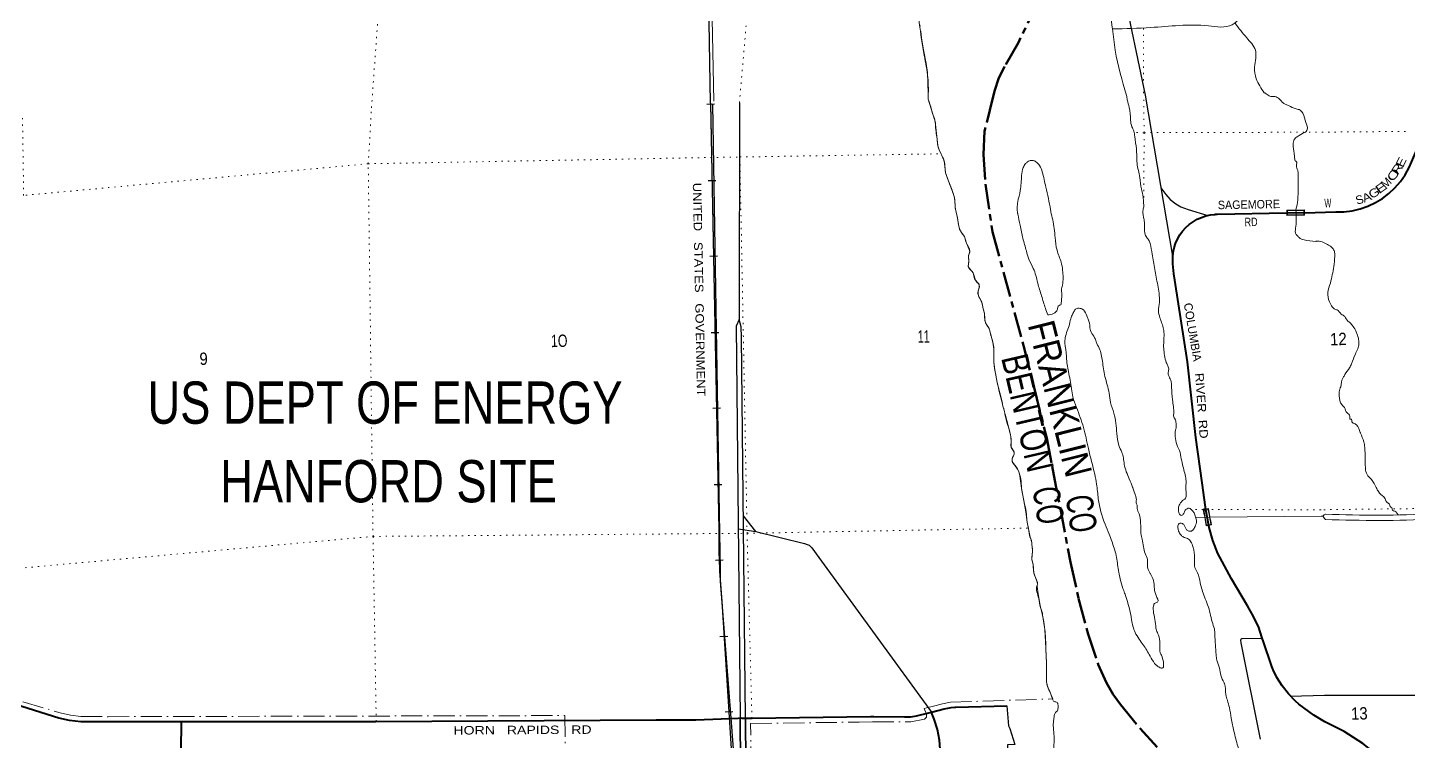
# Model space of a CAD drawing. Header units: feet. Extents: x 245918 to 509309, y -547785 to -360805.
# Drawn here: x 424774 to 444370, y -417047 to -406915 of the extents above; entities that cross this region are included whole.
import ezdxf
from ezdxf.enums import TextEntityAlignment as Align

# ---------------------------------------------------------------- set-up
doc = ezdxf.new("R2010")
doc.units = ezdxf.units.FT
doc.header["$LTSCALE"] = 60
doc.header["$PDMODE"] = 32
doc.header["$PDSIZE"] = 30
for name, pattern in [('DOT_DASHED', [7.7, 5, -1.2, 0.3, -1.2]), ('DOTTED', [1.5, 0.3, -1.2]), ('LONG_DASH_SHORT_DASH', [9.9, 6, -1.2, 1.5, -1.2])]:
    doc.linetypes.add(name, pattern=pattern)
for name, color, linetype, lineweight in [('11', 7, 'LONG_DASH_SHORT_DASH', 60), ('26', 7, 'Continuous', 40), ('27', 7, 'Continuous', 13), ('29', 7, 'Continuous', 25), ('34', 7, 'Continuous', 25), ('39', 7, 'Continuous', 13), ('44', 7, 'DOT_DASHED', 13), ('61', 7, 'Continuous', 13), ('7', 7, 'DOTTED', 13)]:
    doc.layers.add(name, color=color, linetype=linetype, lineweight=lineweight)
doc.layers.add('12', color=7, linetype='Continuous')

msp = doc.modelspace()

# ---------------------------------------------------------------- linework, layer by layer
at = {"layer": '11'}
for points in [[(439123.28, -406526.88), (438835.38, -407126.3), (438639.09, -407465.94), (438552.66, -407644.1), (438502.38, -407801.01), (438472.71, -407913.19)], [(438472.71, -407913.19), (438355.65, -408383.64), (438340.9, -408714.04), (438366.86, -409135.28), (438468.08, -409812.1), (438907.99, -411428.15), (439238.39, -412740.71), (439314.28, -413140.84), (439575, -414505.43), (439689.14, -415020.62), (439824.58, -415523.06), (439969.47, -415954.05), (440083.59, -416217.75), (440181.21, -416380.92), (440284.18, -416525.93), (440561.66, -416865.66), (441038.51, -417388.46)]]:
    msp.add_lwpolyline(points, dxfattribs=at)
at = {"layer": '26'}
for q in [(441492.76, -413730.76), (441541.22, -414003.75)]:
    msp.add_line((441542.9, -414009.72), q, dxfattribs=at)
for points in [[(443046.65, -409538.72), (443338.3, -409532.05), (443455.24, -409529.49), (443571.26, -409514.73), (443685.11, -409487.92), (443795.53, -409449.36), (443901.32, -409399.47), (444001.31, -409338.79), (444094.41, -409267.99), (444179.61, -409187.85), (444255.95, -409099.24), (444322.62, -409003.14), (444378.88, -408900.6), (444412.14, -408824.54), (444677.19, -408211.98), (444715.1, -408134.64), (444760.89, -408061.68), (444814.05, -407993.91), (444874.01, -407932.07), (444940.1, -407876.84), (445011.6, -407828.82), (445085.7, -407789.47)], [(441621.7, -409566.55), (441627.85, -409565.87), (441659.97, -409564.82), (442641.54, -409546.35), (443046.65, -409538.72)], [(441492.76, -413730.76), (441491.41, -413721.53), (441441.19, -413378.48), (441352.98, -412731.32), (441233.47, -411659.13), (441055.72, -410499.45), (441040.94, -410409.92), (441028.93, -410265.9), (441026.84, -410240.9), (441026.7, -410215.9), (441026.47, -410174), (441033.09, -410107.43), (441046.63, -410041.93), (441066.95, -409978.19), (441093.81, -409916.93), (441126.94, -409858.81), (441165.95, -409804.47), (441210.44, -409754.51), (441259.9, -409709.47), (441313.8, -409669.85), (441371.54, -409636.08), (441432.5, -409608.53), (441496, -409587.51), (441561.36, -409573.23), (441621.7, -409566.55)], [(434909.45, -416719.12), (434860.45, -416721.02), (434255.61, -416744.45), (433696.4, -416747.63), (429714.36, -416770.29), (425629.98, -416770.45), (425527.33, -416767.82), (425370.34, -416750.17), (425216.05, -416716.21), (424603.73, -416525.94), (419355.41, -414935.37), (411447.04, -412535.37)], [(443185.9, -416768.72), (443028.25, -416674.46), (442813.07, -416518.22), (442768.12, -416478.15), (442667.82, -416374.41), (442578.92, -416260.76), (442502.38, -416138.44), (442451.26, -416033.79), (442439.06, -416008.81), (442430.68, -415983.79), (442308.64, -415619.51), (442300.26, -415594.52), (442291.95, -415569.51), (442245.09, -415429.81), (442173.49, -415273.02), (442085.89, -415124.57), (441858.58, -414738.72), (441692.76, -414430.12), (441667.89, -414378.14), (441594.75, -414194.26), (441542.9, -414009.72)], [(437602.2, -416632.93), (437782.82, -416587.03), (437832.18, -416573.68), (437882.66, -416565.57), (437933.72, -416562.77), (437948.77, -416562.97), (438673.34, -416540.56)], [(426955.51, -416770.4), (426921.96, -419628.95)], [(434909.45, -416719.12), (434910.45, -416719.11), (434960.43, -416718.42)], [(434960.43, -416718.42), (435008.55, -416717.75), (435033.55, -416717.41), (435058.55, -416716.63), (436735.26, -416693.58), (436744.82, -416693.45), (436785.26, -416693.95), (437219.39, -416699.28), (437304.3, -416696.88), (437388.49, -416685.62), (437428.84, -416676.99), (437528.62, -416651.63), (437602.2, -416632.93)], [(437789.87, -419330.84), (437789.59, -419321.68), (437725.34, -417202.79), (437724.63, -417155.96), (437713.79, -417031.78), (437685.48, -416880.07), (437641.48, -416732.16), (437613.07, -416660.38), (437602.2, -416632.93)], [(449632.48, -424386.79), (449359.18, -424040.61), (444299.18, -417631.26), (444204.35, -417510.24), (444051.04, -417346.64), (443881.46, -417199.96), (443722.31, -417076.62), (443460.6, -416907.71), (443185.9, -416768.72)]]:
    msp.add_lwpolyline(points, dxfattribs=at)
at = {"layer": '26', "lineweight": 35}
for points in [[(441621.7, -409566.55), (441621.7, -409565.54), (441659.97, -409564.82)], [(434898.22, -417940.84), (434885.71, -416746.43), (434885.62, -416720.04)], [(434973.24, -417942.43), (434972.97, -417916.93), (434960.69, -416743.82), (434960.43, -416718.42)]]:
    msp.add_lwpolyline(points, dxfattribs=at)
at = {"layer": '29'}
for p, q in [((440633.31, -407871.91), (441023.11, -410157.1)), ((434876.56, -407981.46), (434871.81, -411058.94)), ((442692.43, -416405.87), (443178.58, -416389.08))]:
    msp.add_line(p, q, dxfattribs=at)
for points in [[(440316.07, -406356.38), (440633.31, -407871.91)], [(440857.78, -409187.85), (440928.03, -409282.95), (440989.7, -409354.93), (441068.25, -409418.42), (441141.31, -409457.78), (441244.09, -409498.91), (441524.97, -409581.18)], [(434871.81, -411058.94), (434832.16, -411153), (434885.62, -416720.04)], [(434960.43, -416718.42), (434906.86, -411308.55), (434902.34, -411163.65), (434871.81, -411058.94)], [(434859.79, -414030.17), (435108.26, -414066.9), (434931.97, -413843.9)], [(435108.26, -414066.9), (435799.15, -414238.63), (435837.69, -414251.48), (435863.68, -414263.75), (435904.51, -414300.34), (436002.5, -414437.02), (437602.2, -416632.93)], [(442298.11, -415588.12), (442004.04, -415591.96), (441993.31, -415598.72), (441984.91, -415608.59), (441990.37, -415646.36), (442266.19, -417017.87)], [(443178.58, -416389.08), (445420.6, -416391.13)], [(438673.34, -416540.56), (438696.45, -416825.14), (438712.62, -416863.92), (438786.39, -417089.96), (438681.54, -417095.8), (438693.88, -417637.6), (437739.23, -417660.81)]]:
    msp.add_lwpolyline(points, dxfattribs=at)
at = {"layer": '34'}
for p, q in [((434412.53, -408000), (434523.12, -407997.83)), ((434431.21, -409085.63), (434541.8, -409083.46)), ((434454.84, -410157.58), (434565.43, -410155.42)), ((434473.52, -411243.22), (434584.11, -411241.05)), ((434497.15, -412315.17), (434607.74, -412313)), ((434515.83, -413400.8), (434626.42, -413398.63)), ((434534.71, -414473.11), (434645.29, -414470.31)), ((434600.28, -415558.97), (434710.66, -415551.88)), ((434671.61, -416628.81), (434782, -416621.72))]:
    msp.add_line(p, q, dxfattribs=at)
for points in [[(434465.46, -407986.2), (434256.34, -395313.65), (434235.43, -395123.39), (434180.62, -394860.39), (432074.25, -386318.52), (432024.03, -386177.34), (431902.05, -385856.79), (431683.34, -385373.77), (431538.78, -385105.61), (431367.56, -384844.35), (430981.07, -384289.98), (413996.88, -362633.26)], [(434466.92, -407989.21), (434585.63, -414042.6), (434586.45, -414266.14), (434586.69, -414369.35), (434589.29, -414471.97), (434593.66, -414574.6), (434599.21, -414677.82), (434604.84, -414751.92), (434625.72, -415062.62), (434798.19, -417747.75)], [(434492.76, -407999.61), (434595.27, -414096.92), (434603.28, -414588.46), (434601.79, -414771), (434756.32, -416716.05), (434880.88, -418402.07), (434917.66, -418807.56), (434920.57, -418941.99), (434927.07, -419373.32), (434960.62, -421644.33), (435019.9, -424691.79), (435032.23, -425389.94), (435058.94, -425556.64), (435138.83, -425840.1), (435213.51, -426025.24), (435277.17, -426085.91), (436199.18, -426616.67), (436272.85, -426679.43), (436376.31, -426778.53), (436435.3, -426919.41), (436460.54, -427019.9), (436492.14, -428057.18)]]:
    msp.add_lwpolyline(points, dxfattribs=at)
at = {"layer": '34', "lineweight": 13}
for points in [[(434512.91, -407958.68), (434257.44, -395313.58), (434236.52, -395123.22), (434181.69, -394860.15), (432075.3, -386318.2), (432025.06, -386176.96), (431903.07, -385856.37), (431684.33, -385373.28), (431539.73, -385105.05), (431368.47, -384843.73), (430981.95, -384289.33), (413997.75, -362632.58)], [(434466, -407997.85), (434584.54, -414042.61), (434585.36, -414266.14)], [(434603.75, -414751.99), (434624.63, -415062.69), (434797.1, -417747.82)]]:
    msp.add_lwpolyline(points, dxfattribs=at)
msp.add_arc((440483.68, -414286.15), 5898.35, 179.80558, 184.52978, dxfattribs=at)
at = {"layer": '39'}
for p, q in [((441555.16, -413863.87), (443129.74, -413852.55)), ((443129.74, -413852.55), (443159.16, -413852.51)), ((441348.19, -413867.09), (441555.16, -413863.87)), ((440821.97, -415999.6), (440822.22, -415998.74))]:
    msp.add_line(p, q, dxfattribs=at)
for points in [[(440371.24, -407879.58), (440209.28, -407236.57), (440170.13, -406932.76), (440109.16, -406523.15), (440039.22, -405935.41), (439970.63, -405672.16), (439951.03, -405215.78), (439921.07, -404739.55), (439858.16, -404091.61), (439841.7, -403460.92), (439904.08, -402258.04), (439915.52, -401372.49), (440027.98, -400527.32), (440095.83, -399897.23), (440259.15, -398850.9), (440357.95, -398150.18), (440512.91, -396962.27), (440549.54, -396330.15), (440625.27, -395383.49), (440662.99, -394509.52), (440685.76, -394066.46), (440760.59, -393251.97), (440778.46, -392638.25), (440769.3, -392390.9), (440798.59, -391182.17), (440808.13, -390424.85), (440868.5, -389706.74), (440832.27, -389579.15), (440886.62, -389345.89), (440941.78, -388798.13), (440991.82, -388304.54), (441031.47, -387911.28), (440994.33, -387849.8), (440947.51, -387810.52), (440997.91, -387581.33), (441036.47, -387364.36), (441086.64, -387121.15), (441157.48, -386793.46), (441158.32, -386601.16), (441245.98, -386076.89), (441254.54, -385866.43), (441329.98, -385694.9), (441420.33, -384848.1), (441402.88, -384157.34), (441433.81, -383722.15), (441422.36, -383151.47), (441435.46, -382478.63), (441407.99, -381782.39), (441447.38, -381510.54), (441353.69, -380943.24), (441292.36, -380269.23), (441255.18, -379721.01), (441139.18, -379624.8), (441113.05, -379501.04), (440975.22, -379541.4), (440745.98, -379272.81), (440519.27, -379036.23), (440374.81, -378918.46), (440317.81, -378991.52), (440270.85, -379064.42), (440181.32, -378869.61), (440243.54, -378506.02), (440307.96, -378032.22), (440512.57, -377540.05), (440479.73, -377496.54), (440518.24, -377397.74), (440452.9, -377330.73), (440392.52, -377441.91), (440341.31, -377500.85), (440311.54, -377521.38), (440292.42, -377457.6), (440252.76, -377486.3), (440223.69, -377548.89), (440252.71, -377362.12), (440306.43, -377090.8), (440390.05, -376322.23), (440531.51, -375652.85), (440759.97, -375388.64), (441156.33, -375203.74), (441342.16, -375032.38), (441480.55, -375026.06), (441559.45, -375184.99), (441675.09, -375259.17), (441824.97, -375098.43), (441919.47, -374744.31), (441983.3, -374114.28), (441982.11, -372950.52), (441986.92, -372756.14), (442087.55, -371803.01), (442101.76, -370963.48), (442035.41, -370471.84)], [(440174.82, -406933.29), (440712.91, -406914.56), (441531.97, -406890.87), (441869.6, -406874.27), (441959.81, -406787.62), (442020.11, -406620.12), (442073.51, -406562.11), (442233.74, -406496.19), (442655, -406192.77), (442978.79, -406024.4)], [(437399.15, -406622.5), (437498.87, -407311.89), (437550.19, -407623.51), (437555.54, -407930.66)], [(441912.55, -406852.35), (442075, -407059.18), (442198.31, -407233.39), (442188.24, -407473.93), (442211.09, -407641.81), (442323.28, -407839.48)], [(437555.54, -407930.66), (437600.9, -408076.73), (437625.05, -408158.39), (437655.52, -408251.93), (437659.06, -408312.04), (437684.47, -408522.08), (437696.75, -408610.05), (437747.93, -408729.16), (437786.62, -408830.52), (437794.53, -408904.55), (437802.33, -408974.58), (437839.12, -409080), (437910.18, -409270.84), (437930.17, -409346.59), (437936.73, -409446.74), (437936.94, -409454.77), (437971.1, -409614.42), (437992.61, -409750.33), (438043.24, -409847.37), (438068.12, -409878.85), (438090.15, -409956.55), (438145.81, -410093.59), (438127.29, -410154.26), (438131.34, -410234.41), (438125.2, -410308.81), (438170.85, -410367.85), (438185.24, -410381.54), (438226.4, -410500.89), (438261.56, -410542.14), (438271.89, -410553.92), (438280.88, -410591.82), (438260.97, -410676.58), (438261.33, -410690.62), (438268.1, -410720.55), (438314.61, -410813.69), (438348.32, -410955.3), (438354.74, -410971.19)], [(440370.94, -407877.47), (440380.12, -407940.93), (440406.94, -408048.6), (440427.57, -408228.67), (440446.06, -408324.51), (440473.66, -408384.01), (440485.62, -408459.96), (440510.21, -408637.92), (440519.38, -408840.34), (440558.67, -409044.02), (440580.8, -409203.98), (440605.91, -409323.73), (440611.71, -409393.81), (440613.34, -409457.97), (440602.85, -409518.43), (440606.43, -409580.54), (440608.79, -409594.53), (440620.46, -409658.44), (440625.06, -409760.66), (440656.6, -409896.3), (440683.48, -409927.74), (440704.91, -409981.37), (440732.75, -410129.15), (440770.38, -410346.91), (440812.19, -410570.58), (440831.09, -410682.47), (440836.56, -410818.77), (440823.43, -410933.46), (440844.02, -411033.27), (440894.32, -411196.53), (440901.97, -411260.55), (440902.12, -411266.56), (440897.31, -411471.34), (440909.78, -411567.33), (440934.44, -411669.04), (440957.71, -411716.61), (440969.12, -411770.5), (440960.37, -411820.88), (440965.1, -411848.85), (440999.01, -411920.23), (441009.63, -412022.29), (441022.09, -412196.53), (441039.23, -412396.75), (441044.66, -412452.79), (441057.11, -412468.53), (441072.82, -412534.34), (441068.9, -412616.71), (441065.24, -412630.84), (441061.53, -412721.22), (441084.38, -412831), (441129.45, -412946.25), (441152.56, -413066.05), (441201.77, -413265.46), (441213.99, -413351.43), (441213.19, -413477.85), (441215.59, -413572.09), (441208.18, -413596.35), (441180.63, -413617.1), (441124.07, -413680.72), (441107.4, -413735.31), (441107.65, -413745.34), (441108.67, -413785.43), (441123.67, -413823.18), (441152.21, -413840.53), (441181.57, -413811.7), (441202.45, -413765.03), (441228, -413744.32), (441257.92, -413737.56), (441282.34, -413750.99), (441313.22, -413782.32), (441338.51, -413829.84), (441347.45, -413865.73), (441362.96, -413923.53), (441342.74, -413996.27), (441329.42, -414024.68), (441290.24, -414061.78), (441244.03, -414058.93), (441225.73, -414049.35), (441221.56, -414043.44), (441181.59, -413970.2), (441163.13, -413954.61), (441126.89, -413949.5), (441107.2, -413964.03), (441109.7, -414062.29), (441139.15, -414115.72), (441178.06, -414146.85), (441218.56, -414161.89), (441273.67, -414198.63), (441305.47, -414266.05), (441325.1, -414327.75), (441334.94, -414477.98), (441335.3, -414492.02), (441339.54, -414580.2), (441358.56, -414617.85), (441377.52, -414653.49), (441415.28, -414796.99), (441474.46, -414994.14)], [(442322.99, -407839.34), (442337.64, -407846.51), (442392.67, -407883.32), (442447.08, -407894.06), (442473.13, -407893.44), (442509.55, -407906.62), (442566.93, -407957.4), (442603.87, -407992.64), (442668.73, -408021.19), (442776.16, -408068.78), (442832.72, -408085.48), (442869.9, -408130.74), (442915.19, -408262.08), (442935.64, -408361.9), (442920.3, -408390.36), (442902.54, -408402.83), (442896.58, -408404.97), (442793.73, -408463.6), (442750.55, -408502.75), (442734.15, -408571.35), (442749.28, -408699.39), (442754.89, -408765.47), (442772.09, -408813.2), (442778.19, -408817.08), (442781.46, -408869.16), (442799.28, -408942.97), (442804.53, -409077.26), (442804.45, -409239.78), (442794.2, -409396.51), (442772.86, -409504.87)], [(439253.73, -410990.58), (439270.07, -410990.4), (439353.61, -410962.23), (439384.77, -410925.33), (439413.15, -410858.41), (439425.14, -410856.1), (439445.81, -410801.42), (439450.77, -410680.9), (439447.8, -410642.86), (439459.99, -410570.32), (439462.65, -410359.57), (439441.69, -410245.74), (439383.17, -410074.65), (439356.57, -409896.75), (439322.02, -409642.79), (439297.1, -409531.05), (439292.33, -409501.08), (439223.96, -409179.75), (439174.29, -408962.29), (439135.9, -408872.97), (439080.34, -408818.18), (439043.79, -408801.04), (439017.67, -408799.68), (438966.01, -408819.04), (438936.59, -408845.86), (438903.88, -408900.85), (438880.74, -409015.8), (438862.08, -409228.95), (438826.02, -409388.36), (438818.09, -409470.82), (438824.09, -409548.92), (438826.4, -409560.9), (438858.51, -409718.6), (438899.39, -409906.18), (438948.09, -410085.54), (438985.19, -410202.99), (439046.75, -410335.89), (439083.34, -410433.28), (439110.21, -410542.97), (439164.98, -410724.18), (439217.59, -410899.42), (439253.78, -410992.45)], [(442772.86, -409504.87), (442778.2, -409647.67), (442768.94, -409762.26), (442777.13, -409852.34), (442789.44, -409864.08), (442818.28, -409895.5), (442889.25, -409927.91), (443053.92, -409949.78)], [(443056.3, -409949.5), (443062.75, -409947.83), (443145.03, -409957.38), (443185.25, -409977.21), (443253.63, -410010.91), (443285.87, -410038.81), (443302.02, -410056.77), (443322.35, -410106.8), (443324.66, -410162.95), (443311.42, -410307.47), (443290, -410423.94), (443262.56, -410540.45), (443227.2, -410675.05), (443249.99, -410807.31), (443350.9, -410921.07), (443358.93, -410923.03), (443415.4, -410980.87), (443467.75, -411016.67), (443512.23, -411082.61), (443534.37, -411096.53), (443572.72, -411140.44), (443619.22, -411208.37), (443639.55, -411258.4), (443664.09, -411344.51), (443666.42, -411402.68), (443650.76, -411472.97), (443617.1, -411551.4), (443561.68, -411686.12), (443533.93, -411744.46), (443468.27, -411841.12), (443462.32, -411853.2), (443438.47, -411891.45), (443409.04, -412011.98), (443389.4, -412086.31), (443389.71, -412142.47), (443424.48, -412266.64), (443460.81, -412308.56), (443501.35, -412384.55), (443523.49, -412400.47), (443539.72, -412434.48), (443543.96, -412474.57), (443557.99, -412472.48), (443568.23, -412510.53), (443612.51, -412540.36), (443632.65, -412554.3), (443687.39, -412662.3), (443691.45, -412672.31), (443736.25, -412794.4), (443750.72, -412874.56), (443755.26, -412970.82), (443758.15, -413129.27), (443760.4, -413173.39), (443782.92, -413259.51), (443809.19, -413293.46), (443845.49, -413331.36), (443914.31, -413445.31), (443944.7, -413501.3), (444019.32, -413577.09), (444041.54, -413605.05), (444049.72, -413633.08), (444108.23, -413696.93), (444108.26, -413702.95), (444138.55, -413740.88), (444138.63, -413754.92), (444190.95, -413786.72), (444221.24, -413824.65), (444227.28, -413828.63)], [(440895.97, -415993.91), (440896.26, -415980.78), (440892.78, -415922.68), (440864.17, -415823.08), (440849.32, -415791.36), (440844, -415661.07), (440822.78, -415537.21), (440794.93, -415467.68), (440777.79, -415345.73), (440755.78, -415111.53), (440765.29, -415091.23), (440808.89, -415070.07), (440788.4, -414974.28), (440757.69, -414792.48), (440714.63, -414677.18), (440706.26, -414663.34), (440665.05, -414541.98), (440667.12, -414465.69), (440634.91, -414382.24), (440591.6, -414178.67), (440573.47, -414096.86), (440571.33, -414012.64), (440569.54, -413942.47), (440548.33, -413818.61), (440520.33, -413743.06), (440521.37, -413704.91), (440508.26, -413663.11), (440508.64, -413598.89), (440495.54, -413557.1), (440460.7, -413449.62), (440456.38, -413437.69), (440409.32, -413322.5), (440337.79, -413113.61), (440325.42, -413021.63), (440301.33, -412941.98), (440262.79, -412846.64), (440232.33, -412674.85), (440190.95, -412388.97), (440142.92, -412235.68), (440123.51, -412103.74), (440063.3, -411866.5), (440027.71, -411650.69), (439980.86, -411465.27), (439938.47, -411376.04), (439927.47, -411338.19), (439877.2, -411255.19), (439851.1, -411175.58), (439850.85, -411165.55), (439825.99, -411055.83), (439806.72, -411008.15), (439758.42, -410923.09), (439711.69, -410900.18), (439679.5, -410896.97), (439638.01, -410922.08), (439609.17, -410970.97), (439584.53, -411027.76), (439560.86, -411122.65), (439499.65, -411318.81), (439495.48, -411391.15), (439518.27, -411577.17), (439518.73, -411595.21), (439545.93, -411797.18), (439590.26, -412040.85), (439607.21, -412154.79), (439659.26, -412307.99), (439758.73, -412590.4), (439828.59, -412891.62), (439918.03, -413252.53), (439945.71, -413394.29), (439969.11, -413604.37), (440064.57, -413965.14), (440124.32, -414106.1), (440193.59, -414305), (440222.31, -414408.61), (440255.73, -414618.45), (440260.35, -414642.4), (440329.29, -414907.53), (440355.09, -414975.1), (440442.11, -415320.02), (440490.86, -415501.38), (440551.5, -415598.17), (440657.78, -415754.01), (440704.04, -415837.12), (440768.84, -415939.83), (440803.84, -415975.07), (440848.67, -416002.04), (440876.93, -416009.35), (440895.97, -415993.91)], [(438354.74, -410971.19), (438356.88, -411055.4), (438376.56, -411119.11), (438418.44, -411188.3), (438438.39, -411262.03), (438485.39, -411453.46), (438486.56, -411499.59), (438487.73, -411665.95), (438513.77, -411844.48), (438536.08, -411956.07), (438603.03, -412238.74), (438636.51, -412365.2), (438662.54, -412484.22), (438681.14, -412551.17), (438723.91, -412701.8), (438731.35, -412768.75), (438731.35, -412813.38), (438731.35, -412865.45), (438775.98, -412947.28), (438746.23, -413043.98), (438753.67, -413088.62), (438783.42, -413125.81), (438847.77, -413236.11), (438884.16, -413483.98), (438923.2, -413677.62), (438948.99, -413823.45), (438959.86, -413935.53), (438980.15, -414023.3), (439001.62, -414157.19), (439018.63, -414194.88), (439033.67, -414312.89), (439035.94, -414322.86), (439025.63, -414469.58), (439043.4, -414537.36), (439046.52, -414581.42), (439058.9, -414673.4), (439090.96, -414750.85), (439106.79, -414820.68), (439099.23, -414838.92), (439123.82, -415016.87), (439147.14, -415144.7), (439162.08, -415180.43), (439182.63, -415278.23), (439216.93, -415522.15), (439224.75, -415750.67), (439225.11, -415764.71), (439234.13, -415961.11), (439233.11, -416157.75), (439241.27, -416241.82), (439279.81, -416337.16), (439320.4, -416444.46)], [(443193.51, -413899.1), (444727.06, -413887.61), (444762.41, -413885.28), (444795.62, -413882.15), (444844.62, -413863.55), (444877.07, -413842.53), (445934.49, -413262.01), (446013, -413218.82), (446110.54, -413197.92), (446184.69, -413194.36), (446243.92, -413207.47), (446297.85, -413238.69), (446363.39, -413303.8), (446872.22, -413811.32), (446978.92, -413921.41), (447087.85, -414014.47), (447260.76, -414111.24), (447439.98, -414150.91), (447666.45, -414152.25), (447831.17, -414127.83), (447921.1, -414132.61), (447981.32, -414150.59), (448050.57, -414217.82), (448123.98, -414331.62), (448153.7, -414414.02), (448206.56, -414505.86), (448255.94, -414580.7), (448351.1, -414635.37), (448437.17, -414673.75), (448487.45, -414692.41), (449751.95, -415169.19), (449883.12, -415223.48), (450000.94, -415281.89), (450635.28, -415608.41), (450765.04, -415676.78), (450860.07, -415721.74), (450997.46, -415762.86), (452024.97, -416090.12), (452134.86, -416126.35), (452253.38, -416158.94), (452350.71, -416203.45), (452436.72, -416248.06), (452529.95, -416299.21), (453569.03, -416889.54), (453678.92, -416951.01), (453802.63, -417024.67), (453897.12, -417066.29), (454000.16, -417112.14), (454189.61, -417167.03), (454317.02, -417204.99), (454963.57, -417375.31), (455111.33, -417420.07), (455260.62, -417472.54), (455445.26, -417548.42), (455662.5, -417656.13), (456547.15, -418144.22)], [(443195.14, -413824.09), (444724.31, -413812.63), (444756.42, -413810.51), (444778.49, -413808.43), (444810.55, -413796.26), (444838.59, -413778.1), (445898.37, -413196.28), (445986.51, -413147.79), (446100.82, -413123.3), (446191.11, -413118.97), (446271.45, -413136.75), (446343.82, -413178.64), (446416.3, -413250.65), (446925.63, -413758.67), (447030.32, -413866.68), (447130.94, -413952.64), (447287.75, -414040.4), (447448.4, -414075.96), (447661.14, -414077.22), (447827.62, -414052.54), (447934, -414058.19), (448020.38, -414083.98), (448108.95, -414169.97), (448191.63, -414298.14), (448222, -414382.34), (448270.42, -414466.46), (448308.74, -414524.54), (448385.14, -414568.43), (448465.52, -414604.27), (448513.73, -414622.16), (449779.53, -415099.43), (449914.16, -415155.16), (450034.76, -415214.95), (450669.93, -415541.89), (450798.57, -415609.68), (450887.01, -415651.52), (451019.59, -415691.2), (452048.09, -416018.77), (452156.56, -416054.53), (452279.09, -416088.22), (452383.59, -416136.02), (452472.03, -416181.88), (452566.52, -416233.73), (453605.86, -416824.21), (453716.42, -416886.05), (453837.06, -416957.88), (453927.48, -416997.71), (454025.96, -417041.53), (454210.75, -417095.07), (454337.29, -417132.77), (454984, -417303.13), (455134.65, -417348.77), (455287.33, -417402.43), (455476.21, -417480.05), (455697.29, -417589.67), (456549.17, -418059.67)], [(443195.9, -413824.08), (443162.67, -413844.11), (443193.51, -413899.1)], [(441474.46, -414994.14), (441556.72, -415230.85), (441583.84, -415350.55), (441616.46, -415450.05), (441622.52, -415530.15), (441641.9, -415818.58), (441651.8, -415892.57), (441690.9, -416009.96), (441707.38, -416105.86), (441754.3, -416215.03), (441760.62, -416226.91), (441778.63, -416382.95), (441800.72, -416462.66), (441829.48, -416568.27), (441855.37, -416718.1), (441894.14, -416901.71), (441949.77, -417117), (441968.52, -417222.87), (441953.91, -417279.41), (441963.4, -417337.36), (442007.86, -417428.54), (442045.3, -417560.01), (442096.11, -417743.33), (442139.6, -417954.91), (442143.97, -417968.84), (442175.36, -418098.47), (442172.37, -418138.67), (442169.73, -418192.9), (442207.91, -418274.21), (442201.07, -418320.53), (442240.12, -418435.91), (442307.66, -418725.14), (442362.82, -419000.64), (442431.54, -419257.72), (442464.32, -419363.24), (442480.17, -419513.31), (442504.76, -419691.26), (442528.75, -419766.9), (442593.74, -419955.88), (442616.09, -420045.59), (442624.57, -420063.44), (442665.77, -420184.8), (442686.72, -420298.63), (442695.64, -420412.76), (442723.67, -420568.55), (442773.82, -420725.79), (442781.87, -420805.84), (442793.06, -420929.95), (442834.47, -421059.33), (442883.11, -421236.67), (442908.74, -421298.22), (442956.15, -421505.69), (443000.2, -421817.57), (443025.77, -421955.36), (443083.62, -422100.36), (443092.1, -422118.22), (443151.53, -422325.37), (443179.16, -422465.12), (443187.62, -422561.21), (443207.08, -422695.15), (443209.88, -422805.42), (443224.73, -422837.15), (443276.42, -422976.29), (443308.4, -423131.64)], [(439320.4, -416444.46), (439324.97, -416456.4), (439335.51, -416476.21), (439353.76, -416483.78), (439390.35, -416502.92), (439396.83, -416520.82), (439396.51, -416587.03), (439389.1, -416611.3), (439361.65, -416636.06), (439344.68, -416678.62), (439339.79, -416722.88), (439338.08, -416734.96), (439330.41, -416827.45), (439336.52, -416909.55), (439342.57, -416989.65), (439338.12, -417130.21), (439342.42, -417220.39), (439368.93, -417316.03), (439382.69, -417346.22)]]:
    msp.add_spline(points, degree=3, dxfattribs=at)
at = {"layer": '44'}
for points in [[(438191.74, -398118.76), (438090.82, -398692.79), (437967.11, -399415.47), (437917.06, -399886.14), (437776.99, -400939.36), (437682.36, -401430.52), (437531.27, -402415.35), (437412.23, -403267.34), (437247.41, -403931.52), (437201.63, -404146.81), (437206.21, -404412.48), (437216.65, -405011.14), (437298.64, -405710.25), (437361.87, -406175.99), (437393.92, -406505.79), (437459.91, -407062.78), (437490.83, -407232.37), (437524.4, -407426.48), (437545.01, -407552.45), (437555.54, -407930.66)], [(437556.04, -407932.27), (437650.63, -408234.02), (437658.16, -408289.45), (437695.89, -408606.11), (437709.38, -408647.91), (437771.65, -408781.41), (437783.2, -408813.51), (437788.14, -408842.67), (437802.99, -408978.58), (437844.67, -409095.12), (437912.52, -409277.4), (437931.05, -409354.28), (437939.4, -409473.67), (437967.77, -409598.36), (437989.11, -409734.16), (438005.4, -409784.95), (438036.7, -409837.16), (438068.3, -409879.25), (438096.87, -409974.75), (438136.1, -410062.79), (438146.34, -410101.33), (438127.86, -410148.54), (438131.2, -410239.32), (438124.57, -410306.47), (438138.97, -410334.23), (438174.43, -410371.34), (438194.9, -410398.11), (438214.25, -410479.16), (438231.17, -410506.58), (438276.43, -410562.1), (438280.4, -410597.12), (438262.7, -410663.12), (438262.12, -410696.11), (438272.02, -410730.67), (438315.84, -410817.49), (438339.07, -410926.83), (438354.47, -410970.52), (438356.69, -411050.15), (438363.37, -411087.15), (438382.89, -411131.01), (438414.45, -411177.99), (438423.29, -411205.08), (438471.3, -411380.67), (438486.59, -411477.24), (438487.71, -411665.56), (438500.86, -411775.29), (438535.64, -411954.11), (438727.82, -412719.64), (438731.19, -412756.82), (438733.11, -412876.51), (438775.36, -412943.22), (438773.13, -412969.4), (438749.01, -413026.68), (438747.99, -413073.16), (438823.31, -413183.11), (438842.74, -413220.53), (438856.57, -413276.4), (438879.01, -413454.51), (438914.37, -413632.66), (438942.9, -413787), (438959.53, -413933.49), (438976.12, -414005.51), (439000.23, -414150.35), (439018.93, -414196.35), (439037.32, -414337.11), (439029.77, -414404.79), (439024.65, -414457.51), (439028.63, -414484.05), (439042.93, -414533.57), (439056.33, -414659.97), (439093.25, -414757.57), (439105.2, -414806.86), (439099.67, -414843.09), (439108.8, -414918.52), (439137.28, -415095.68), (439153.72, -415161.16), (439169.98, -415213.23), (439194.81, -415348.66), (439212.06, -415462.63), (439221.18, -415630.11), (439234.15, -415961.65), (439233.87, -416200.4), (439245.71, -416254.33), (439324.02, -416443.97)], [(411445.65, -412457.6), (425236.33, -416643.98), (425382.61, -416676.18), (425531.8, -416692.95), (425916.82, -416696.68), (432400.56, -416680.92), (432457.11, -428637.42)], [(435044.75, -417421.84), (435035.43, -416793.19), (436576.56, -416772.55), (436765.33, -416769.6), (437309.01, -416771.55), (437501.23, -416731.24), (437530.72, -416703.69), (437531.1, -416659.49), (437497.8, -416582.69), (437532.21, -416571.87), (437630.53, -416548.26), (437757.36, -416514.81), (437870.42, -416491.2), (439324.02, -416443.97)]]:
    msp.add_lwpolyline(points, dxfattribs=at)
at = {"layer": '61'}
for p, q in [((442643.94, -409508.19), (442893.9, -409503.62)), ((442893.9, -409503.62), (442895.27, -409578.61)), ((441457.8, -413753.38), (441531.62, -413740.11)), ((441467.61, -413759.74), (441525.71, -413749.3)), ((441574.43, -413974.55), (441500.61, -413987.82)), ((441565.06, -413968.1), (441506.97, -413978.54))]:
    msp.add_line(p, q, dxfattribs=at)
msp.add_lwpolyline([(442895.27, -409578.61), (442645.31, -409583.18), (442643.94, -409508.19)], dxfattribs=at)
msp.add_lwpolyline([(442652.08, -409516.03), (442886.05, -409511.76), (442887.12, -409570.76), (442653.15, -409575.03)], close=True, dxfattribs=at)
for centre, radius, start, end in [((336902.26, -432679.41), 106255.2, 10.13198, 10.25988), ((336902.26, -432679.41), 106263.2, 10.13606, 10.25593), ((336902.28, -432679.39), 106322.2, 10.13608, 10.25588), ((336902.28, -432679.39), 106330.2, 10.13149, 10.25988)]:
    msp.add_arc(centre, radius, start, end, dxfattribs=at)
for centre, major_axis, start_param, end_param in [((442763.54, -407653.92), (1888.78, -128.53), 4.72382952, 4.84365704), ((443018.87, -413601.63), (1526.2, -103.84), 3.33943654, 3.44969631)]:
    msp.add_ellipse(centre, major_axis=major_axis, ratio=0.999999, start_param=start_param, end_param=end_param, dxfattribs=at)
msp.add_point((441467.61, -413759.74), dxfattribs=at)
at = {"layer": '7'}
for p, q in [((440612.66, -406925.64), (440612.51, -407872.3)), ((440619.9, -408406.37), (440612.51, -407872.3)), ((429608.62, -408847.58), (429653.17, -408079.62)), ((434882.67, -408751.55), (434876.56, -407981.46)), ((440619.92, -408407.09), (440475.03, -408401.48)), ((440619.92, -408407.12), (440613.63, -409328.77)), ((440619.9, -408406.37), (443024.72, -408399.93)), ((444328.06, -408388.18), (443024.72, -408399.93)), ((441458.46, -413756.27), (441298.16, -413755.97)), ((443127.94, -413759.39), (441535.53, -413756.42)), ((443125.85, -413759.37), (443125.18, -413759.37)), ((443130.09, -413759.11), (443127.55, -413759.14)), ((444898.12, -413737.1), (443127.94, -413759.39)), ((434985.13, -414093.14), (438975.3, -414019.14)), ((429676.56, -414137.9), (429722.42, -416809.82)), ((434985.13, -414093.14), (435053.41, -416714.53))]:
    msp.add_line(p, q, dxfattribs=at)
for points in [[(434876.56, -407981.46), (435289.19, -403200.45), (435287.8, -397902.36), (435261.97, -392582.65), (435237.12, -387200.82), (435092.17, -381839.03), (435100.01, -376370.53), (435118.07, -370913.88), (435042.39, -365492.84), (434920.52, -362245.72)], [(429517.75, -362347.43), (429620.96, -365727.62), (429717.32, -371064.18), (429721.91, -376434.32), (429736.43, -381798.29), (429867.17, -387150.3), (429950.54, -392551.18), (429988.91, -397900.73), (429995.6, -403276.85), (429653.17, -408079.62)], [(429608.62, -408847.58), (424718.21, -409296.89), (424701.89, -408171.57)], [(429608.62, -408847.58), (434882.67, -408751.55), (437730.88, -408706.85)], [(429676.56, -414137.9), (434985.13, -414093.14), (434882.67, -408751.55)], [(424649.19, -414589.86), (429676.56, -414137.9), (429608.62, -408847.58)]]:
    msp.add_lwpolyline(points, dxfattribs=at)

# ---------------------------------------------------------------- texts
at = {"layer": '12'}
for s, rotation, width, p in [('FRANKLIN', 284.101, 0.9, (438965.94, -411132.14)), ('BENTON', 283.101, 0.8, (438588.52, -411601.55)), ('CO', 279.081, 0.7, (439033.14, -413461.39)), ('CO', 278.581, 0.7, (439503.56, -413577.5))]:
    msp.add_text(s, height=380, rotation=rotation, dxfattribs=dict(at, width=width)).set_placement(p)
at = {"layer": '27'}
for s, rotation, width, p in [('E', 64.038, 1.25, (444320.28, -408851.36)), ('O', 50.167, 1.45, (444200.87, -409044.3)), ('R', 56.382, 1.35, (444260.6, -408954.02)), ('E', 35.435, 1.5, (444016.73, -409235.69)), ('S', 17.506, 1.05, (443694.54, -409413.75)), ('A', 23.027, 1.2, (443801.04, -409378.65)), ('G', 32.544, 1.2, (443914.32, -409311.15))]:
    msp.add_text(s, height=120, rotation=rotation, dxfattribs=dict(at, width=width)).set_placement(p, align=Align.CENTER)
msp.add_text('M', height=120, rotation=42.998, dxfattribs=at).set_placement((444094.39, -409163.51), align=Align.CENTER)
for s, rotation, width, p in [('W', 1.31, 0.6, (443179.17, -409465.67)), ('SAGEMORE', 1.078, 0.95, (441666.94, -409493.42)), ('RD', 1.076, 0.8, (442045.5, -409735.14)), ('RIVER  RD', 274.129, 1.15, (441342.24, -411821.48)), ('HORN   RAPIDS   RD', 0.326, 1.25, (430816.91, -416950.71))]:
    msp.add_text(s, height=120, rotation=rotation, dxfattribs=dict(at, width=width)).set_placement(p)
msp.add_text('COLUMBIA', height=120, rotation=279.521, dxfattribs=at).set_placement((441180.39, -410833.61))
at = {"layer": '34', "width": 1.15}
msp.add_text('UNITED   STATES   GOVERNMENT', height=120, rotation=271.123, dxfattribs=at).set_placement((434214.91, -409118.26))
at = {"layer": '44', "width": 0.8}
for s, p in [('US DEPT OF ENERGY', (429846.55, -412538.12)), ('HANFORD SITE', (429897.26, -413654.18))]:
    msp.add_text(s, height=600, dxfattribs=at).set_placement(p, align=Align.CENTER)
at = {"layer": '7'}
for s, rotation, width, p in [('1O', 1.415, 0.75, (432203.14, -411451.82)), ('11', 1.417, 0.65, (437408.93, -411389.24)), ('12', 1.417, 0.9, (443261.03, -411426.61)), ('9', 1.414, 0.9, (427215.4, -411704.67)), ('13', 1.417, 0.9, (443558.52, -416741.47))]:
    msp.add_text(s, height=175.5, rotation=rotation, dxfattribs=dict(at, width=width)).set_placement(p)

doc.saveas('drawing.dxf')
